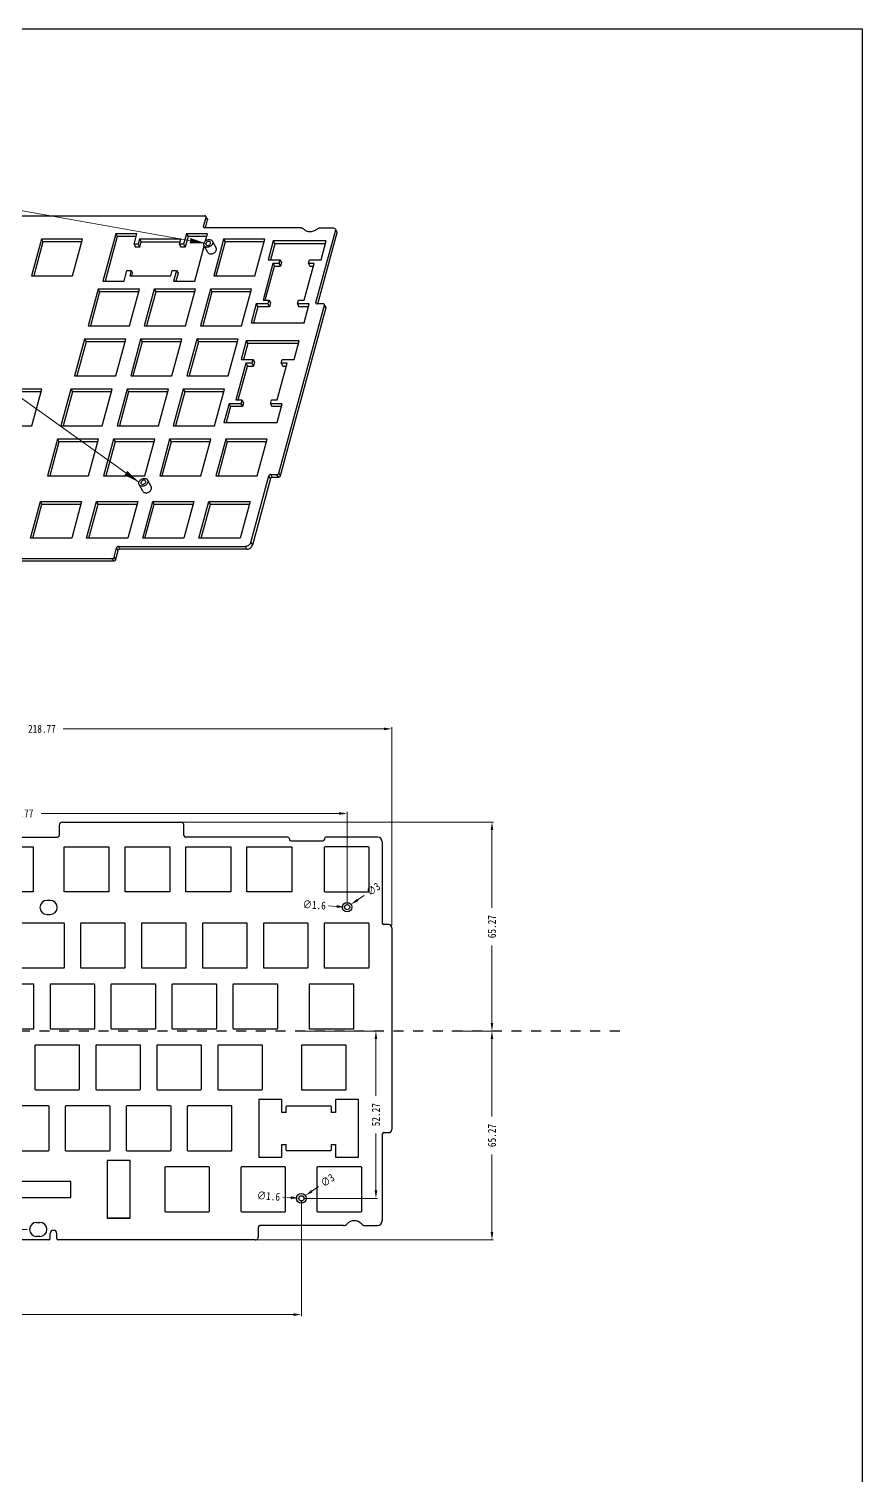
# Model space of a CAD drawing. Header units: millimetres. Extents: x 2158 to 4802, y -120 to 609.
# Drawn here: x 4541.8 to 4802.2, y 157.1 to 609 of the extents above; entities that cross this region are included whole.
import ezdxf

# ---------------------------------------------------------------- set-up
doc = ezdxf.new("R2010")
doc.units = ezdxf.units.MM
doc.header["$LTSCALE"] = 30.734
doc.header["$PDMODE"] = 3
doc.header["$PDSIZE"] = 8
doc.linetypes.add('HIDDEN', pattern=[0.2, 0.1, -0.1])
doc.layers.get('0').update_dxf_attribs({"linetype": 'CONTINUOUS'})
doc.layers.get('Defpoints').update_dxf_attribs({"linetype": 'CONTINUOUS'})
doc.layers.add('dim', color=82, linetype='CONTINUOUS', lineweight=9)
doc.styles.get("Standard").update_dxf_attribs({"font": 'txt', "width": 0.85})
doc.dimstyles.new('YanXiu', dxfattribs={"dimscale": 2.5, "dimtxt": 3, "dimasz": 2, "dimexe": 0.66, "dimexo": 0.66, "dimgap": 0.66, "dimtad": 0, "dimdsep": 46, "dimtxsty": 'STANDARD', "dimcen": 0, "dimclrd": 3, "dimclre": 6, "dimclrt": 3, "dimazin": 2, "dimtm": 1e-09, "dimtfac": 1, "dimtofl": 0, "dimtmove": 0, "dimatfit": 3, "dimfxl": 1, "dimlwd": 5, "dimlwe": 5, "dimarcsym": 0})

# ---------------------------------------------------------------- blocks, each defined once
blk = doc.blocks.new('*D378')
at = {"color": 3, "lineweight": 5}
for p, q in [((4589.24, 361.17), (4687, 361.17)), ((4686.5, 358.67), (4686.5, 334.43)), ((4686.5, 298.39), (4686.5, 322.63)), ((4673.91, 295.89), (4687, 295.89))]:
    blk.add_line(p, q, dxfattribs=at)
at = {"color": 3}
for points in [[(4686.08, 358.67), (4686.91, 358.67), (4686.5, 361.17)], [(4686.08, 298.39), (4686.91, 298.39), (4686.5, 295.89)]]:
    blk.add_solid(points, dxfattribs=at)
at = {"layer": 'Defpoints', "color": 0}
for p in [(4588.49, 361.17), (4673.16, 295.89), (4686.5, 295.89)]:
    blk.add_point(p, dxfattribs=at)
at = {"color": 3, "insert": (4686.5, 328.53), "char_height": 2.5, "attachment_point": 5, "rotation": 90}
blk.add_mtext('65.27', dxfattribs=at)
blk = doc.blocks.new('*D336')
at = {"color": 3, "lineweight": 5}
for p, q in [((4686.24, 295.89), (4686, 295.89)), ((4686.5, 293.39), (4686.5, 269.16)), ((4686.5, 233.12), (4686.5, 257.36)), ((4604.66, 230.62), (4687, 230.62))]:
    blk.add_line(p, q, dxfattribs=at)
at = {"color": 3}
for points in [[(4686.08, 293.39), (4686.91, 293.39), (4686.5, 295.89)], [(4686.08, 233.12), (4686.91, 233.12), (4686.5, 230.62)]]:
    blk.add_solid(points, dxfattribs=at)
at = {"layer": 'Defpoints', "color": 0}
for p in [(4686.5, 295.89), (4686.99, 295.89), (4603.91, 230.62)]:
    blk.add_point(p, dxfattribs=at)
at = {"color": 3, "insert": (4686.5, 263.26), "char_height": 2.5, "attachment_point": 5, "rotation": 90}
blk.add_mtext('65.27', dxfattribs=at)
blk = doc.blocks.new('*D379')
at = {"color": 3, "lineweight": 5}
for p, q in [((4436.46, 390.18), (4436.46, 390.83)), ((4438.96, 390.33), (4539.24, 390.33)), ((4652.73, 390.33), (4552.45, 390.33)), ((4655.23, 328.92), (4655.23, 390.83))]:
    blk.add_line(p, q, dxfattribs=at)
at = {"color": 3}
for points in [[(4438.96, 390.74), (4438.96, 389.91), (4436.46, 390.33)], [(4652.73, 390.74), (4652.73, 389.91), (4655.23, 390.33)]]:
    blk.add_solid(points, dxfattribs=at)
at = {"layer": 'Defpoints', "color": 0}
for p in [(4436.46, 390.33), (4436.46, 389.43), (4655.23, 328.17)]:
    blk.add_point(p, dxfattribs=at)
at = {"color": 3, "insert": (4545.84, 390.33), "char_height": 2.5, "attachment_point": 5}
blk.add_mtext('218.77', dxfattribs=at)
blk = doc.blocks.new('*D383')
at = {"color": 3, "lineweight": 5}
for p, q in [((4436.46, 370.33), (4436.46, 363.39)), ((4438.96, 363.89), (4532.06, 363.89)), ((4638.73, 363.89), (4545.63, 363.89)), ((4641.23, 335.36), (4641.23, 364.39))]:
    blk.add_line(p, q, dxfattribs=at)
at = {"color": 3}
for points in [[(4438.96, 364.31), (4438.96, 363.47), (4436.46, 363.89)], [(4638.73, 364.31), (4638.73, 363.47), (4641.23, 363.89)]]:
    blk.add_solid(points, dxfattribs=at)
at = {"layer": 'Defpoints', "color": 0}
for p in [(4436.46, 371.08), (4436.46, 363.89), (4641.23, 334.61)]:
    blk.add_point(p, dxfattribs=at)
at = {"color": 3, "insert": (4538.84, 363.89), "char_height": 2.5, "attachment_point": 5}
blk.add_mtext('204.77', dxfattribs=at)
blk = doc.blocks.new('*D384')
at = {"color": 3, "lineweight": 5}
for p, q in [((4627.68, 295.89), (4650.74, 295.89)), ((4650.24, 293.39), (4650.24, 275.66)), ((4650.24, 246.12), (4650.24, 263.86)), ((4627.68, 243.62), (4650.74, 243.62))]:
    blk.add_line(p, q, dxfattribs=at)
at = {"color": 3}
for points in [[(4649.82, 293.39), (4650.65, 293.39), (4650.24, 295.89)], [(4649.82, 246.12), (4650.65, 246.12), (4650.24, 243.62)]]:
    blk.add_solid(points, dxfattribs=at)
at = {"layer": 'Defpoints', "color": 0}
for p in [(4626.93, 295.89), (4650.24, 295.89), (4626.93, 243.62)]:
    blk.add_point(p, dxfattribs=at)
at = {"color": 3, "insert": (4650.24, 269.76), "char_height": 2.5, "attachment_point": 5, "rotation": 90}
blk.add_mtext('52.27', dxfattribs=at)
blk = doc.blocks.new('*D385')
at = {"color": 3, "lineweight": 5}
for p, q in [((4626.93, 242.87), (4626.93, 206.79)), ((4436.46, 209.33), (4436.46, 206.79)), ((4438.96, 207.29), (4501.52, 207.29)), ((4624.43, 207.29), (4514.38, 207.29))]:
    blk.add_line(p, q, dxfattribs=at)
at = {"color": 3}
for points in [[(4438.96, 207.7), (4438.96, 206.87), (4436.46, 207.29)], [(4624.43, 207.7), (4624.43, 206.87), (4626.93, 207.29)]]:
    blk.add_solid(points, dxfattribs=at)
at = {"layer": 'Defpoints', "color": 0}
for p in [(4626.93, 243.62), (4436.46, 210.08), (4436.46, 207.29)]:
    blk.add_point(p, dxfattribs=at)
at = {"color": 3, "insert": (4507.95, 207.29), "char_height": 2.5, "attachment_point": 5}
blk.add_mtext('190.47', dxfattribs=at)
blk = doc.blocks.new('*D391')
at = {"color": 3, "lineweight": 5}
for p, q in [((4535.21, 295.89), (4531.22, 295.89)), ((4531.72, 293.39), (4531.72, 270.45)), ((4531.72, 236.42), (4531.72, 259.36)), ((4541.25, 233.92), (4531.22, 233.92))]:
    blk.add_line(p, q, dxfattribs=at)
at = {"color": 3}
for points in [[(4531.3, 293.39), (4532.13, 293.39), (4531.72, 295.89)], [(4531.3, 236.42), (4532.13, 236.42), (4531.72, 233.92)]]:
    blk.add_solid(points, dxfattribs=at)
at = {"layer": 'Defpoints', "color": 0}
for p in [(4531.72, 295.89), (4535.96, 295.89), (4542, 233.92)]:
    blk.add_point(p, dxfattribs=at)
at = {"color": 3, "insert": (4531.72, 264.91), "char_height": 2.5, "attachment_point": 5, "rotation": 90}
blk.add_mtext('61.97', dxfattribs=at)
blk = doc.blocks.new('*D409')
at = {"color": 3, "lineweight": 5}
blk.add_line((4646.58, 338.3), (4644.52, 336.88), dxfattribs=at)
at = {"color": 3}
blk.add_solid([(4644.29, 337.22), (4644.76, 336.54), (4642.46, 335.46)], dxfattribs=at)
at = {"layer": 'Defpoints', "color": 0}
for p in [(4642.46, 335.46), (4639.99, 333.76)]:
    blk.add_point(p, dxfattribs=at)
at = {"color": 3, "insert": (4649.4, 340.24), "char_height": 2.5, "attachment_point": 5, "rotation": 34.5956}
blk.add_mtext('∅3', dxfattribs=at)
blk = doc.blocks.new('*D410')
at = {"color": 3, "lineweight": 5}
blk.add_line((4635.44, 335), (4637.94, 334.83), dxfattribs=at)
at = {"color": 3}
blk.add_solid([(4637.97, 335.25), (4637.91, 334.41), (4640.43, 334.66)], dxfattribs=at)
at = {"layer": 'Defpoints', "color": 0}
for p in [(4640.43, 334.66), (4642.03, 334.55)]:
    blk.add_point(p, dxfattribs=at)
at = {"color": 3, "insert": (4630.97, 335.3), "char_height": 2.5, "attachment_point": 5, "rotation": 356.1306}
blk.add_mtext('∅1.6', dxfattribs=at)
blk = doc.blocks.new('*D352')
at = {"color": 3, "lineweight": 5}
blk.add_line((4632.28, 247.31), (4630.23, 245.89), dxfattribs=at)
at = {"color": 3}
blk.add_solid([(4629.99, 246.24), (4630.46, 245.55), (4628.17, 244.47)], dxfattribs=at)
at = {"layer": 'Defpoints', "color": 0}
for p in [(4628.17, 244.47), (4625.7, 242.77)]:
    blk.add_point(p, dxfattribs=at)
at = {"color": 3, "insert": (4635.1, 249.26), "char_height": 2.5, "attachment_point": 5, "rotation": 34.5956}
blk.add_mtext('∅3', dxfattribs=at)
blk = doc.blocks.new('*D353')
at = {"color": 3, "lineweight": 5}
blk.add_line((4621.15, 244.01), (4623.64, 243.84), dxfattribs=at)
at = {"color": 3}
blk.add_solid([(4623.67, 244.26), (4623.61, 243.43), (4626.14, 243.68)], dxfattribs=at)
at = {"layer": 'Defpoints', "color": 0}
for p in [(4626.14, 243.68), (4627.73, 243.57)]:
    blk.add_point(p, dxfattribs=at)
at = {"color": 3, "insert": (4616.67, 244.32), "char_height": 2.5, "attachment_point": 5, "rotation": 356.1306}
blk.add_mtext('∅1.6', dxfattribs=at)

msp = doc.modelspace()

# ---------------------------------------------------------------- linework, layer by layer
at = {"color": 7, "linetype": 'Continuous'}
for p, q in [((4537.84475, 550.61263), (4596.79266, 550.61263)), ((4596.36222, 547.33158), (4597.14182, 550.2025)), ((4596.5713, 546.95719), (4596.36222, 547.33158)), ((4626.7819, 546.92145), (4596.71138, 546.92145)), ((4596.96567, 546.93138), (4597.62095, 549.34452)), ((4597.62095, 549.34452), (4597.14182, 550.2025)), ((4597.59697, 549.5883), (4597.22731, 550.25024)), ((4632.95586, 546.92145), (4636.63248, 546.92145)), ((4545.67149, 543.38747), (4542.5531, 531.90379)), ((4546.15063, 542.52949), (4543.26522, 531.90379)), ((4558.56634, 543.38747), (4545.67149, 543.38747)), ((4545.67149, 543.38747), (4546.15063, 542.52949)), ((4558.33336, 542.52949), (4546.15063, 542.52949)), ((4555.44795, 531.90379), (4558.56634, 543.38747)), ((4568.89534, 545.01569), (4564.88598, 530.25096)), ((4569.37447, 544.15771), (4565.5981, 530.25096)), ((4575.52697, 545.01569), (4568.89534, 545.01569)), ((4568.89534, 545.01569), (4569.37447, 544.15771)), ((4575.29399, 544.15771), (4569.37447, 544.15771)), ((4574.63601, 541.73464), (4575.52697, 545.01569)), ((4576.38813, 543.38747), (4575.93931, 541.73464)), ((4589.25536, 543.38747), (4576.38813, 543.38747)), ((4576.38813, 543.38747), (4576.86727, 542.52949)), ((4576.41845, 540.87666), (4576.86727, 542.52949)), ((4576.86727, 542.52949), (4589.02237, 542.52949)), ((4588.80653, 541.73464), (4589.25536, 543.38747)), ((4591.02692, 545.01569), (4590.13595, 541.73464)), ((4591.50606, 544.15771), (4590.61509, 540.87666)), ((4597.60632, 545.01569), (4591.02692, 545.01569)), ((4591.02692, 545.01569), (4591.50606, 544.15771)), ((4597.37333, 544.15771), (4591.50606, 544.15771)), ((4597.00665, 542.80738), (4597.60632, 545.01569)), ((4600.27962, 540.68069), (4599.12969, 542.73985)), ((4602.64307, 543.38747), (4599.52468, 531.90379)), ((4603.12221, 542.52949), (4600.23681, 531.90379)), ((4615.53793, 543.38747), (4602.64307, 543.38747)), ((4602.64307, 543.38747), (4603.12221, 542.52949)), ((4615.30494, 542.52949), (4603.12221, 542.52949)), ((4612.41954, 531.90379), (4615.53793, 543.38747)), ((4618.15391, 542.79452), (4616.55017, 536.88863)), ((4634.73301, 542.79452), (4618.15391, 542.79452)), ((4618.15391, 542.79452), (4618.63305, 541.93654)), ((4631.49447, 523.526), (4637.67243, 546.27674)), ((4632.09791, 523.1258), (4638.15157, 545.41876)), ((4633.12927, 536.88863), (4634.73301, 542.79452)), ((4637.60596, 546.42481), (4637.67243, 546.27674)), ((4637.60799, 546.42241), (4638.15157, 545.41876)), ((4638.15157, 545.41876), (4638.0851, 545.56683)), ((4575.93931, 541.73464), (4574.63601, 541.73464)), ((4574.63601, 541.73464), (4575.11514, 540.87666)), ((4576.41845, 540.87666), (4575.11514, 540.87666)), ((4575.93931, 541.73464), (4576.41845, 540.87666)), ((4590.13595, 541.73464), (4588.80653, 541.73464)), ((4588.80653, 541.73464), (4589.28567, 540.87666)), ((4590.61509, 540.87666), (4589.28567, 540.87666)), ((4590.13595, 541.73464), (4590.61509, 540.87666)), ((4593.59696, 530.25096), (4596.56472, 541.17994)), ((4597.66038, 539.21798), (4596.51044, 541.27713)), ((4618.63305, 541.93654), (4617.26229, 536.88863)), ((4634.50003, 541.93654), (4618.63305, 541.93654)), ((4571.51761, 530.25096), (4572.40858, 533.53201)), ((4572.40858, 533.53201), (4573.71188, 533.53201)), ((4573.71188, 533.53201), (4573.26974, 531.90379)), ((4573.71188, 533.53201), (4574.19102, 532.67403)), ((4586.13696, 531.90379), (4586.57911, 533.53201)), ((4586.57911, 533.53201), (4587.90853, 533.53201)), ((4587.90853, 533.53201), (4587.01756, 530.25096)), ((4587.90853, 533.53201), (4588.38767, 532.67403)), ((4618.06329, 535.72796), (4614.95158, 524.26889)), ((4615.66371, 524.26889), (4618.54243, 534.86998)), ((4616.55017, 536.88863), (4620.23441, 536.88863)), ((4619.91923, 535.72796), (4618.06329, 535.72796)), ((4618.06329, 535.72796), (4618.54243, 534.86998)), ((4618.54243, 534.86998), (4620.39837, 534.86998)), ((4620.23441, 536.88863), (4619.91923, 535.72796)), ((4619.91923, 535.72796), (4620.39837, 534.86998)), ((4620.23441, 536.88863), (4620.71355, 536.03065)), ((4620.71355, 536.03065), (4620.39837, 534.86998)), ((4627.84644, 524.26889), (4630.95815, 535.72796)), ((4629.12984, 535.72796), (4629.44502, 536.88863)), ((4630.95815, 535.72796), (4629.12984, 535.72796)), ((4629.12984, 535.72796), (4629.60898, 534.86998)), ((4629.44502, 536.88863), (4633.12927, 536.88863)), ((4629.60898, 534.86998), (4630.72516, 534.86998)), ((4542.5531, 531.90379), (4555.44795, 531.90379)), ((4564.88598, 530.25096), (4571.51761, 530.25096)), ((4573.26974, 531.90379), (4586.13696, 531.90379)), ((4573.98186, 531.90379), (4574.19102, 532.67403)), ((4587.01756, 530.25096), (4593.59696, 530.25096)), ((4588.38767, 532.67403), (4587.72968, 530.25096)), ((4599.52468, 531.90379), (4612.41954, 531.90379)), ((4563.39952, 527.76147), (4560.28113, 516.27779)), ((4563.87866, 526.90349), (4560.99325, 516.27779)), ((4576.29437, 527.76147), (4563.39952, 527.76147)), ((4563.39952, 527.76147), (4563.87866, 526.90349)), ((4576.06139, 526.90349), (4563.87866, 526.90349)), ((4573.17598, 516.27779), (4576.29437, 527.76147)), ((4580.94573, 527.76147), (4577.82734, 516.27779)), ((4581.42487, 526.90349), (4578.53946, 516.27779)), ((4593.84058, 527.76147), (4580.94573, 527.76147)), ((4580.94573, 527.76147), (4581.42487, 526.90349)), ((4593.6076, 526.90349), (4581.42487, 526.90349)), ((4590.72219, 516.27779), (4593.84058, 527.76147)), ((4598.49194, 527.76147), (4595.37355, 516.27779)), ((4598.97108, 526.90349), (4596.08567, 516.27779)), ((4611.3868, 527.76147), (4598.49194, 527.76147)), ((4598.49194, 527.76147), (4598.97108, 526.90349)), ((4611.15381, 526.90349), (4598.97108, 526.90349)), ((4608.2684, 516.27779), (4611.3868, 527.76147)), ((4614.95158, 524.26889), (4616.80752, 524.26889)), ((4616.80752, 524.26889), (4616.48603, 523.08495)), ((4616.80752, 524.26889), (4617.28666, 523.41091)), ((4625.69664, 523.08495), (4626.01813, 524.26889)), ((4626.01813, 524.26889), (4627.84644, 524.26889)), ((4612.80178, 523.08495), (4611.21067, 517.22559)), ((4613.28092, 522.22697), (4611.92279, 517.22559)), ((4616.48603, 523.08495), (4612.80178, 523.08495)), ((4612.80178, 523.08495), (4613.28092, 522.22697)), ((4616.96516, 522.22697), (4613.28092, 522.22697)), ((4616.48603, 523.08495), (4616.96516, 522.22697)), ((4617.28666, 523.41091), (4616.96516, 522.22697)), ((4619.87689, 470.20893), (4634.1324, 522.70574)), ((4634.61153, 521.84776), (4620.35603, 469.35095)), ((4629.38088, 523.08495), (4625.69664, 523.08495)), ((4625.69664, 523.08495), (4626.17577, 522.22697)), ((4629.14789, 522.22697), (4626.17577, 522.22697)), ((4627.78977, 517.22559), (4629.38088, 523.08495)), ((4631.70354, 523.15161), (4631.49447, 523.526)), ((4633.78324, 523.11587), (4631.84362, 523.11587)), ((4634.61153, 521.84776), (4634.1324, 522.70574)), ((4634.21789, 522.75348), (4634.58754, 522.09154)), ((4560.28113, 516.27779), (4573.17598, 516.27779)), ((4577.82734, 516.27779), (4590.72219, 516.27779)), ((4595.37355, 516.27779), (4608.2684, 516.27779)), ((4611.21067, 517.22559), (4627.78977, 517.22559)), ((4559.15628, 512.13546), (4556.03789, 500.65179)), ((4559.63542, 511.27748), (4556.75001, 500.65179)), ((4572.05113, 512.13546), (4559.15628, 512.13546)), ((4559.15628, 512.13546), (4559.63542, 511.27748)), ((4571.81815, 511.27748), (4559.63542, 511.27748)), ((4568.93274, 500.65179), (4572.05113, 512.13546)), ((4576.70249, 512.13546), (4573.5841, 500.65179)), ((4577.18163, 511.27748), (4574.29622, 500.65179)), ((4589.59734, 512.13546), (4576.70249, 512.13546)), ((4576.70249, 512.13546), (4577.18163, 511.27748)), ((4589.36436, 511.27748), (4577.18163, 511.27748)), ((4586.47895, 500.65179), (4589.59734, 512.13546)), ((4594.2487, 512.13546), (4591.13031, 500.65179)), ((4594.72784, 511.27748), (4591.84243, 500.65179)), ((4607.14356, 512.13546), (4594.2487, 512.13546)), ((4594.2487, 512.13546), (4594.72784, 511.27748)), ((4606.91057, 511.27748), (4594.72784, 511.27748)), ((4604.02516, 500.65179), (4607.14356, 512.13546)), ((4609.68971, 511.62454), (4608.08596, 505.71865)), ((4610.16884, 510.76656), (4608.79809, 505.71865)), ((4626.2688, 511.62454), (4609.68971, 511.62454)), ((4609.68971, 511.62454), (4610.16884, 510.76656)), ((4626.03582, 510.76656), (4610.16884, 510.76656)), ((4624.66506, 505.71865), (4626.2688, 511.62454)), ((4609.59909, 504.55797), (4606.48738, 493.09891)), ((4607.1995, 493.09891), (4610.07823, 503.69999)), ((4608.08596, 505.71865), (4611.77021, 505.71865)), ((4611.45503, 504.55797), (4609.59909, 504.55797)), ((4609.59909, 504.55797), (4610.07823, 503.69999)), ((4610.07823, 503.69999), (4611.93416, 503.69999)), ((4611.77021, 505.71865), (4611.45503, 504.55797)), ((4611.45503, 504.55797), (4611.93416, 503.69999)), ((4611.77021, 505.71865), (4612.24934, 504.86067)), ((4612.24934, 504.86067), (4611.93416, 503.69999)), ((4619.38223, 493.09891), (4622.49394, 504.55797)), ((4620.66564, 504.55797), (4620.98082, 505.71865)), ((4622.49394, 504.55797), (4620.66564, 504.55797)), ((4620.66564, 504.55797), (4621.14477, 503.69999)), ((4620.98082, 505.71865), (4624.66506, 505.71865)), ((4621.14477, 503.69999), (4622.26096, 503.69999)), ((4556.03789, 500.65179), (4568.93274, 500.65179)), ((4573.5841, 500.65179), (4586.47895, 500.65179)), ((4591.13031, 500.65179), (4604.02516, 500.65179)), ((4545.79978, 496.50946), (4532.90493, 496.50946)), ((4545.5668, 495.65148), (4533.38407, 495.65148)), ((4542.68139, 485.02578), (4545.79978, 496.50946)), ((4554.91304, 496.50946), (4551.79465, 485.02578)), ((4555.39218, 495.65148), (4552.50677, 485.02578)), ((4567.80789, 496.50946), (4554.91304, 496.50946)), ((4554.91304, 496.50946), (4555.39218, 495.65148)), ((4567.57491, 495.65148), (4555.39218, 495.65148)), ((4564.6895, 485.02578), (4567.80789, 496.50946)), ((4572.45925, 496.50946), (4569.34086, 485.02578)), ((4572.93839, 495.65148), (4570.05298, 485.02578)), ((4585.3541, 496.50946), (4572.45925, 496.50946)), ((4572.45925, 496.50946), (4572.93839, 495.65148)), ((4585.12112, 495.65148), (4572.93839, 495.65148)), ((4582.23571, 485.02578), (4585.3541, 496.50946)), ((4590.00546, 496.50946), (4586.88707, 485.02578)), ((4590.4846, 495.65148), (4587.59919, 485.02578)), ((4602.90032, 496.50946), (4590.00546, 496.50946)), ((4590.00546, 496.50946), (4590.4846, 495.65148)), ((4602.66733, 495.65148), (4590.4846, 495.65148)), ((4599.78192, 485.02578), (4602.90032, 496.50946)), ((4606.48738, 493.09891), (4608.34332, 493.09891)), ((4608.34332, 493.09891), (4608.02182, 491.91497)), ((4608.34332, 493.09891), (4608.82246, 492.24093)), ((4617.23243, 491.91497), (4617.55393, 493.09891)), ((4617.55393, 493.09891), (4619.38223, 493.09891)), ((4604.33758, 491.91497), (4602.74647, 486.05561)), ((4604.81671, 491.05699), (4603.45859, 486.05561)), ((4608.02182, 491.91497), (4604.33758, 491.91497)), ((4604.33758, 491.91497), (4604.81671, 491.05699)), ((4608.50096, 491.05699), (4604.81671, 491.05699)), ((4608.02182, 491.91497), (4608.50096, 491.05699)), ((4608.82246, 492.24093), (4608.50096, 491.05699)), ((4620.91667, 491.91497), (4617.23243, 491.91497)), ((4617.23243, 491.91497), (4617.71157, 491.05699)), ((4620.68369, 491.05699), (4617.71157, 491.05699)), ((4619.32556, 486.05561), (4620.91667, 491.91497)), ((4529.78654, 485.02578), (4542.68139, 485.02578)), ((4551.79465, 485.02578), (4564.6895, 485.02578)), ((4569.34086, 485.02578), (4582.23571, 485.02578)), ((4586.88707, 485.02578), (4599.78192, 485.02578)), ((4602.74647, 486.05561), (4619.32556, 486.05561)), ((4550.6698, 480.88346), (4547.55141, 469.39978)), ((4551.14894, 480.02547), (4548.26353, 469.39978)), ((4563.56465, 480.88346), (4550.6698, 480.88346)), ((4550.6698, 480.88346), (4551.14894, 480.02547)), ((4563.33167, 480.02547), (4551.14894, 480.02547)), ((4560.44626, 469.39978), (4563.56465, 480.88346)), ((4568.21601, 480.88346), (4565.09762, 469.39978)), ((4568.69515, 480.02547), (4565.80974, 469.39978)), ((4581.11086, 480.88346), (4568.21601, 480.88346)), ((4568.21601, 480.88346), (4568.69515, 480.02547)), ((4580.87788, 480.02547), (4568.69515, 480.02547)), ((4577.99247, 469.39978), (4581.11086, 480.88346)), ((4585.76222, 480.88346), (4582.64383, 469.39978)), ((4586.24136, 480.02547), (4583.35595, 469.39978)), ((4598.65708, 480.88346), (4585.76222, 480.88346)), ((4585.76222, 480.88346), (4586.24136, 480.02547)), ((4598.42409, 480.02547), (4586.24136, 480.02547)), ((4595.53868, 469.39978), (4598.65708, 480.88346)), ((4603.30843, 480.88346), (4600.19004, 469.39978)), ((4603.78757, 480.02547), (4600.90217, 469.39978)), ((4616.20329, 480.88346), (4603.30843, 480.88346)), ((4603.30843, 480.88346), (4603.78757, 480.02547)), ((4615.9703, 480.02547), (4603.78757, 480.02547)), ((4613.0849, 469.39978), (4616.20329, 480.88346)), ((4619.87689, 470.20893), (4620.35603, 469.35095)), ((4547.55141, 469.39978), (4560.44626, 469.39978)), ((4565.09762, 469.39978), (4577.99247, 469.39978)), ((4577.39414, 464.58626), (4576.24421, 466.64541)), ((4580.01339, 466.04898), (4578.86346, 468.10813)), ((4582.64383, 469.39978), (4595.53868, 469.39978)), ((4600.19004, 469.39978), (4613.0849, 469.39978)), ((4611.14358, 448.58256), (4616.79348, 469.38866)), ((4617.27261, 468.53068), (4611.62272, 447.72458)), ((4617.27261, 468.53068), (4616.79348, 469.38866)), ((4617.36538, 469.7988), (4619.30499, 469.7988)), ((4617.84452, 468.94082), (4617.36538, 469.7988)), ((4617.84452, 468.94082), (4619.78413, 468.94082)), ((4619.78413, 468.94082), (4619.30499, 469.7988)), ((4542.25051, 449.87888), (4545.3689, 461.36256)), ((4545.3689, 461.36256), (4558.26375, 461.36256)), ((4545.84804, 460.50458), (4545.3689, 461.36256)), ((4558.26375, 461.36256), (4555.14536, 449.87888)), ((4559.79672, 449.87888), (4562.91511, 461.36256)), ((4562.91511, 461.36256), (4575.80997, 461.36256)), ((4563.39425, 460.50458), (4562.91511, 461.36256)), ((4575.80997, 461.36256), (4572.69157, 449.87888)), ((4577.34293, 449.87888), (4580.46132, 461.36256)), ((4580.46132, 461.36256), (4593.35618, 461.36256)), ((4580.94046, 460.50458), (4580.46132, 461.36256)), ((4593.35618, 461.36256), (4590.23779, 449.87888)), ((4594.88914, 449.87888), (4598.00754, 461.36256)), ((4598.00754, 461.36256), (4610.90239, 461.36256)), ((4598.48667, 460.50458), (4598.00754, 461.36256)), ((4610.90239, 461.36256), (4607.784, 449.87888)), ((4542.96263, 449.87888), (4545.84804, 460.50458)), ((4545.84804, 460.50458), (4558.03077, 460.50458)), ((4560.50884, 449.87888), (4563.39425, 460.50458)), ((4563.39425, 460.50458), (4575.57698, 460.50458)), ((4578.05506, 449.87888), (4580.94046, 460.50458)), ((4580.94046, 460.50458), (4593.12319, 460.50458)), ((4595.60127, 449.87888), (4598.48667, 460.50458)), ((4598.48667, 460.50458), (4610.66941, 460.50458)), ((4555.14536, 449.87888), (4542.25051, 449.87888)), ((4572.69157, 449.87888), (4559.79672, 449.87888)), ((4590.23779, 449.87888), (4577.34293, 449.87888)), ((4607.784, 449.87888), (4594.88914, 449.87888)), ((4611.14358, 448.58256), (4611.62272, 447.72458)), ((4508.76713, 443.53243), (4567.80714, 443.53243)), ((4568.28628, 442.67445), (4567.80714, 443.53243)), ((4568.37905, 443.94256), (4569.19355, 446.94203)), ((4568.37905, 443.94256), (4568.85818, 443.08458)), ((4568.85818, 443.08458), (4569.67269, 446.08405)), ((4569.67269, 446.08405), (4569.19355, 446.94203)), ((4569.76545, 447.35216), (4609.42788, 447.35216)), ((4570.24459, 446.49418), (4569.76545, 447.35216)), ((4609.90701, 446.49418), (4570.24459, 446.49418)), ((4609.90701, 446.49418), (4609.42788, 447.35216)), ((4568.28628, 442.67445), (4509.24627, 442.67445)), ((4551.22382, 360.16619), (4551.22382, 357.00946)), ((4552.22382, 361.16619), (4589.22382, 361.16619)), ((4590.22382, 357.00946), (4590.22382, 360.16619)), ((4469.46099, 356.50946), (4550.72382, 356.50946)), ((4529.10182, 353.42909), (4543.10182, 353.42909)), ((4543.10182, 353.42909), (4543.10182, 339.42909)), ((4552.76182, 353.42909), (4566.76182, 353.42909)), ((4552.76182, 339.42909), (4552.76182, 353.42909)), ((4566.76182, 353.42909), (4566.76182, 339.42909)), ((4571.81182, 353.42909), (4585.81182, 353.42909)), ((4571.81182, 339.42909), (4571.81182, 353.42909)), ((4585.81182, 353.42909), (4585.81182, 339.42909)), ((4622.68851, 356.50946), (4590.72382, 356.50946)), ((4590.86182, 353.42909), (4604.86182, 353.42909)), ((4590.86182, 339.42909), (4590.86182, 353.42909)), ((4604.86182, 353.42909), (4604.86182, 339.42909)), ((4609.91182, 353.42909), (4623.91182, 353.42909)), ((4609.91182, 339.42909), (4609.91182, 353.42909)), ((4623.18851, 356.00946), (4623.18851, 355.79224)), ((4623.68851, 355.29224), (4633.62851, 355.29224)), ((4623.91182, 353.42909), (4623.91182, 339.42909)), ((4634.09882, 353.22909), (4634.09882, 339.62909)), ((4634.12851, 356.00946), (4634.12851, 355.79224)), ((4647.89882, 353.42909), (4634.29882, 353.42909)), ((4650.72967, 356.50946), (4634.62851, 356.50946)), ((4648.09882, 339.62909), (4648.09882, 353.22909)), ((4652.22967, 355.00946), (4652.22967, 329.64429)), ((4543.10182, 339.42909), (4529.10182, 339.42909)), ((4566.76182, 339.42909), (4552.76182, 339.42909)), ((4585.81182, 339.42909), (4571.81182, 339.42909)), ((4604.86182, 339.42909), (4590.86182, 339.42909)), ((4623.91182, 339.42909), (4609.91182, 339.42909)), ((4634.29882, 339.42909), (4647.89882, 339.42909)), ((4548.43182, 336.72909), (4547.43182, 336.72909)), ((4547.43182, 332.32909), (4548.43182, 332.32909)), ((4552.65382, 329.63074), (4539.05382, 329.63074)), ((4552.85382, 315.83074), (4552.85382, 329.43074)), ((4557.90382, 329.43074), (4557.90382, 315.83074)), ((4571.70382, 329.63074), (4558.10382, 329.63074)), ((4571.90382, 315.83074), (4571.90382, 329.43074)), ((4576.95382, 329.43074), (4576.95382, 315.83074)), ((4590.75382, 329.63074), (4577.15382, 329.63074)), ((4590.95382, 315.83074), (4590.95382, 329.43074)), ((4596.00382, 329.43074), (4596.00382, 315.83074)), ((4609.80382, 329.63074), (4596.20382, 329.63074)), ((4610.00382, 315.83074), (4610.00382, 329.43074)), ((4615.05382, 329.43074), (4615.05382, 315.83074)), ((4628.85382, 329.63074), (4615.25382, 329.63074)), ((4629.05382, 315.83074), (4629.05382, 329.43074)), ((4634.10382, 329.43074), (4634.10382, 315.83074)), ((4647.90382, 329.63074), (4634.30382, 329.63074)), ((4648.10382, 315.83074), (4648.10382, 329.43074)), ((4654.22967, 329.14429), (4652.72967, 329.14429)), ((4655.22967, 328.14429), (4655.22967, 265.14429)), ((4539.05382, 315.63074), (4552.65382, 315.63074)), ((4558.10382, 315.63074), (4571.70382, 315.63074)), ((4577.15382, 315.63074), (4590.75382, 315.63074)), ((4596.20382, 315.63074), (4609.80382, 315.63074)), ((4615.25382, 315.63074), (4628.85382, 315.63074)), ((4634.30382, 315.63074), (4647.90382, 315.63074)), ((4543.12382, 310.58074), (4529.52382, 310.58074)), ((4543.32382, 296.78074), (4543.32382, 310.38074)), ((4548.37382, 310.38074), (4548.37382, 296.78074)), ((4562.17382, 310.58074), (4548.57382, 310.58074)), ((4562.37382, 296.78074), (4562.37382, 310.38074)), ((4567.42382, 310.38074), (4567.42382, 296.78074)), ((4581.22382, 310.58074), (4567.62382, 310.58074)), ((4581.42382, 296.78074), (4581.42382, 310.38074)), ((4586.47382, 310.38074), (4586.47382, 296.78074)), ((4600.27382, 310.58074), (4586.67382, 310.58074)), ((4600.47382, 296.78074), (4600.47382, 310.38074)), ((4605.52382, 310.38074), (4605.52382, 296.78074)), ((4619.32382, 310.58074), (4605.72382, 310.58074)), ((4619.52382, 296.78074), (4619.52382, 310.38074)), ((4629.35382, 310.38074), (4629.35382, 296.78074)), ((4643.15382, 310.58074), (4629.55382, 310.58074)), ((4643.35382, 296.78074), (4643.35382, 310.38074)), ((4529.52382, 296.58074), (4543.12382, 296.58074)), ((4548.57382, 296.58074), (4562.17382, 296.58074)), ((4567.62382, 296.58074), (4581.22382, 296.58074)), ((4586.67382, 296.58074), (4600.27382, 296.58074)), ((4605.72382, 296.58074), (4619.32382, 296.58074)), ((4629.55382, 296.58074), (4643.15382, 296.58074)), ((4543.62382, 291.33074), (4543.62382, 277.73074)), ((4557.42382, 291.53074), (4543.82382, 291.53074)), ((4557.62382, 277.73074), (4557.62382, 291.33074)), ((4562.67382, 291.33074), (4562.67382, 277.73074)), ((4576.47382, 291.53074), (4562.87382, 291.53074)), ((4576.67382, 277.73074), (4576.67382, 291.33074)), ((4581.72382, 291.33074), (4581.72382, 277.73074)), ((4595.52382, 291.53074), (4581.92382, 291.53074)), ((4595.72382, 277.73074), (4595.72382, 291.33074)), ((4600.77382, 291.33074), (4600.77382, 277.73074)), ((4614.57382, 291.53074), (4600.97382, 291.53074)), ((4614.77382, 277.73074), (4614.77382, 291.33074)), ((4626.96382, 291.53074), (4626.96382, 277.53074)), ((4640.96382, 291.53074), (4626.96382, 291.53074)), ((4640.96382, 277.53074), (4640.96382, 291.53074)), ((4543.82382, 277.53074), (4557.42382, 277.53074)), ((4562.87382, 277.53074), (4576.47382, 277.53074)), ((4581.92382, 277.53074), (4595.52382, 277.53074)), ((4600.97382, 277.53074), (4614.57382, 277.53074)), ((4626.96382, 277.53074), (4640.96382, 277.53074)), ((4547.89382, 272.48074), (4534.29382, 272.48074)), ((4548.09382, 258.68074), (4548.09382, 272.28074)), ((4553.14382, 272.28074), (4553.14382, 258.68074)), ((4566.94382, 272.48074), (4553.34382, 272.48074)), ((4567.14382, 258.68074), (4567.14382, 272.28074)), ((4572.19382, 272.28074), (4572.19382, 258.68074)), ((4585.99382, 272.48074), (4572.39382, 272.48074)), ((4586.19382, 258.68074), (4586.19382, 272.28074)), ((4591.24382, 272.28074), (4591.24382, 258.68074)), ((4605.04382, 272.48074), (4591.44382, 272.48074)), ((4605.24382, 258.68074), (4605.24382, 272.28074)), ((4613.59382, 274.48074), (4613.59382, 256.48074)), ((4620.79382, 274.48074), (4613.59382, 274.48074)), ((4620.79382, 270.48074), (4620.79382, 274.48074)), ((4622.19382, 270.48074), (4622.19382, 272.28074)), ((4622.39382, 272.48074), (4635.99382, 272.48074)), ((4636.19382, 272.28074), (4636.19382, 270.48074)), ((4637.59382, 274.48074), (4637.59382, 270.48074)), ((4644.79382, 274.48074), (4637.59382, 274.48074)), ((4644.79382, 256.48074), (4644.79382, 274.48074)), ((4622.19382, 270.48074), (4620.79382, 270.48074)), ((4637.59382, 270.48074), (4636.19382, 270.48074)), ((4652.22967, 263.64429), (4652.22967, 236.62239)), ((4652.72967, 264.14429), (4654.22967, 264.14429)), ((4534.29382, 258.48074), (4547.89382, 258.48074)), ((4553.34382, 258.48074), (4566.94382, 258.48074)), ((4572.39382, 258.48074), (4585.99382, 258.48074)), ((4591.44382, 258.48074), (4605.04382, 258.48074)), ((4620.79382, 256.48074), (4620.79382, 260.48074)), ((4620.79382, 260.48074), (4622.19382, 260.48074)), ((4622.19382, 258.68074), (4622.19382, 260.48074)), ((4635.99382, 258.48074), (4622.39382, 258.48074)), ((4636.19382, 260.48074), (4636.19382, 258.68074)), ((4636.19382, 260.48074), (4637.59382, 260.48074)), ((4637.59382, 260.48074), (4637.59382, 256.48074)), ((4566.24632, 255.43074), (4566.24632, 237.43074)), ((4573.44632, 255.43074), (4566.24632, 255.43074)), ((4573.44632, 237.43074), (4573.44632, 255.43074)), ((4584.21382, 253.23074), (4584.21382, 239.63074)), ((4598.01382, 253.43074), (4584.41382, 253.43074)), ((4598.21382, 239.63074), (4598.21382, 253.23074)), ((4608.01382, 253.23074), (4608.01382, 239.63074)), ((4621.81382, 253.43074), (4608.21382, 253.43074)), ((4613.59382, 256.48074), (4620.79382, 256.48074)), ((4622.01382, 239.63074), (4622.01382, 253.23074)), ((4631.81382, 253.23074), (4631.81382, 239.63074)), ((4645.61382, 253.43074), (4632.01382, 253.43074)), ((4637.59382, 256.48074), (4644.79382, 256.48074)), ((4645.81382, 239.63074), (4645.81382, 253.23074)), ((4554.84632, 248.93074), (4536.84632, 248.93074)), ((4554.84632, 243.93074), (4554.84632, 248.93074)), ((4536.84632, 243.93074), (4554.84632, 243.93074)), ((4544.19882, 236.12239), (4545.19882, 236.12239)), ((4573.43882, 237.43074), (4566.23882, 237.43074)), ((4566.24632, 237.43074), (4573.44632, 237.43074)), ((4584.41382, 239.43074), (4598.01382, 239.43074)), ((4608.21382, 239.43074), (4621.81382, 239.43074)), ((4640.10985, 235.12239), (4613.96379, 235.12239)), ((4632.01382, 239.43074), (4645.61382, 239.43074)), ((4646.81779, 235.12239), (4650.72967, 235.12239)), ((4547.96385, 230.62239), (4539.69882, 230.62239)), ((4545.19882, 231.72239), (4544.19882, 231.72239)), ((4548.46382, 231.12239), (4548.46382, 232.62239)), ((4549.46382, 233.62239), (4549.46382, 233.62239)), ((4550.46382, 231.12239), (4550.46382, 232.62239)), ((4612.46382, 230.62239), (4550.96379, 230.62239)), ((4613.46382, 234.62239), (4613.46382, 231.62239))]:
    msp.add_line(p, q, dxfattribs=at)
at = {"color": 6, "linetype": 'HIDDEN'}
msp.add_line((4726.44068, 295.89429), (4208.18146, 295.89429), dxfattribs=at)
msp.add_lwpolyline([(3480.31401, 609.0399), (4802.17855, 609.0399), (4802.17855, -120.35237), (3480.31401, -120.35237)], close=True)
at = {"color": 7, "linetype": 'Continuous'}
for centre, radius in [((4641.22967, 334.60739), 1.5), ((4641.22967, 334.60739), 0.8), ((4626.93382, 243.62224), 1.5), ((4626.93382, 243.62224), 0.8)]:
    msp.add_circle(centre, radius, dxfattribs=at)
for centre, radius, start, end in [((4550.72382, 357.00946), 0.5, 270, 0), ((4552.22382, 360.16619), 1, 90, 180), ((4589.22382, 360.16619), 1, 0, 90), ((4590.72382, 357.00946), 0.5, 180, 270), ((4622.68851, 356.00946), 0.5, 0, 90), ((4623.68851, 355.79224), 0.5, 180, 270), ((4633.62851, 355.79224), 0.5, 270, 0), ((4634.29882, 353.22909), 0.2, 90, 180), ((4634.62851, 356.00946), 0.5, 90, 180), ((4647.89882, 353.22909), 0.2, 0, 90), ((4650.72967, 355.00946), 1.5, 0, 90), ((4634.29882, 339.62909), 0.2, 180, 270), ((4647.89882, 339.62909), 0.2, 270, 0), ((4547.43182, 334.52909), 2.2, 90, 270), ((4548.43182, 334.52909), 2.2, 270, 90), ((4552.65382, 329.43074), 0.2, 0, 90), ((4558.10382, 329.43074), 0.2, 90, 180), ((4571.70382, 329.43074), 0.2, 0, 90), ((4577.15382, 329.43074), 0.2, 90, 180), ((4590.75382, 329.43074), 0.2, 0, 90), ((4596.20382, 329.43074), 0.2, 90, 180), ((4609.80382, 329.43074), 0.2, 0, 90), ((4615.25382, 329.43074), 0.2, 90, 180), ((4628.85382, 329.43074), 0.2, 0, 90), ((4634.30382, 329.43074), 0.2, 90, 180), ((4647.90382, 329.43074), 0.2, 0, 90), ((4652.72967, 329.64429), 0.5, 180, 270), ((4654.22967, 328.14429), 1, 0, 90), ((4552.65382, 315.83074), 0.2, 270, 0), ((4558.10382, 315.83074), 0.2, 180, 270), ((4571.70382, 315.83074), 0.2, 270, 0), ((4577.15382, 315.83074), 0.2, 180, 270), ((4590.75382, 315.83074), 0.2, 270, 0), ((4596.20382, 315.83074), 0.2, 180, 270), ((4609.80382, 315.83074), 0.2, 270, 0), ((4615.25382, 315.83074), 0.2, 180, 270), ((4628.85382, 315.83074), 0.2, 270, 0), ((4634.30382, 315.83074), 0.2, 180, 270), ((4647.90382, 315.83074), 0.2, 270, 0), ((4543.12382, 310.38074), 0.2, 0, 90), ((4548.57382, 310.38074), 0.2, 90, 180), ((4562.17382, 310.38074), 0.2, 0, 90), ((4567.62382, 310.38074), 0.2, 90, 180), ((4581.22382, 310.38074), 0.2, 0, 90), ((4586.67382, 310.38074), 0.2, 90, 180), ((4600.27382, 310.38074), 0.2, 0, 90), ((4605.72382, 310.38074), 0.2, 90, 180), ((4619.32382, 310.38074), 0.2, 0, 90), ((4629.55382, 310.38074), 0.2, 90, 180), ((4643.15382, 310.38074), 0.2, 0, 90), ((4543.12382, 296.78074), 0.2, 270, 0), ((4548.57382, 296.78074), 0.2, 180, 270), ((4562.17382, 296.78074), 0.2, 270, 0), ((4567.62382, 296.78074), 0.2, 180, 270), ((4581.22382, 296.78074), 0.2, 270, 0), ((4586.67382, 296.78074), 0.2, 180, 270), ((4600.27382, 296.78074), 0.2, 270, 0), ((4605.72382, 296.78074), 0.2, 180, 270), ((4619.32382, 296.78074), 0.2, 270, 0), ((4629.55382, 296.78074), 0.2, 180, 270), ((4643.15382, 296.78074), 0.2, 270, 0), ((4543.82382, 291.33074), 0.2, 90, 180), ((4557.42382, 291.33074), 0.2, 0, 90), ((4562.87382, 291.33074), 0.2, 90, 180), ((4576.47382, 291.33074), 0.2, 0, 90), ((4581.92382, 291.33074), 0.2, 90, 180), ((4595.52382, 291.33074), 0.2, 0, 90), ((4600.97382, 291.33074), 0.2, 90, 180), ((4614.57382, 291.33074), 0.2, 0, 90), ((4543.82382, 277.73074), 0.2, 180, 270), ((4557.42382, 277.73074), 0.2, 270, 0), ((4562.87382, 277.73074), 0.2, 180, 270), ((4576.47382, 277.73074), 0.2, 270, 0), ((4581.92382, 277.73074), 0.2, 180, 270), ((4595.52382, 277.73074), 0.2, 270, 0), ((4600.97382, 277.73074), 0.2, 180, 270), ((4614.57382, 277.73074), 0.2, 270, 0), ((4547.89382, 272.28074), 0.2, 0, 90), ((4553.34382, 272.28074), 0.2, 90, 180), ((4566.94382, 272.28074), 0.2, 0, 90), ((4572.39382, 272.28074), 0.2, 90, 180), ((4585.99382, 272.28074), 0.2, 0, 90), ((4591.44382, 272.28074), 0.2, 90, 180), ((4605.04382, 272.28074), 0.2, 0, 90), ((4622.39382, 272.28074), 0.2, 90, 180), ((4635.99382, 272.28074), 0.2, 0, 90), ((4652.72967, 263.64429), 0.5, 90, 180), ((4654.22967, 265.14429), 1, 270, 0), ((4547.89382, 258.68074), 0.2, 270, 0), ((4553.34382, 258.68074), 0.2, 180, 270), ((4566.94382, 258.68074), 0.2, 270, 0), ((4572.39382, 258.68074), 0.2, 180, 270), ((4585.99382, 258.68074), 0.2, 270, 0), ((4591.44382, 258.68074), 0.2, 180, 270), ((4605.04382, 258.68074), 0.2, 270, 0), ((4622.39382, 258.68074), 0.2, 180, 270), ((4635.99382, 258.68074), 0.2, 270, 0), ((4584.41382, 253.23074), 0.2, 90, 180), ((4598.01382, 253.23074), 0.2, 0, 90), ((4608.21382, 253.23074), 0.2, 90, 180), ((4621.81382, 253.23074), 0.2, 0, 90), ((4632.01382, 253.23074), 0.2, 90, 180), ((4645.61382, 253.23074), 0.2, 0, 90), ((4584.41382, 239.63074), 0.2, 180, 270), ((4598.01382, 239.63074), 0.2, 270, 0), ((4608.21382, 239.63074), 0.2, 180, 270), ((4621.81382, 239.63074), 0.2, 270, 0), ((4632.01382, 239.63074), 0.2, 180, 270), ((4645.61382, 239.63074), 0.2, 270, 0), ((4544.19882, 233.92239), 2.2, 90, 270), ((4545.19882, 233.92239), 2.2, 270, 90), ((4613.96382, 234.62239), 0.5, 90, 180), ((4640.10985, 236.62239), 1.5, 270, 318.1871696), ((4643.46382, 233.62224), 3, 41.8128304, 138.1871696), ((4646.81779, 236.62239), 1.5, 221.8128304, 270), ((4650.72967, 236.62239), 1.5, 270, 0), ((4547.96382, 231.12239), 0.5, 270, 0), ((4549.46382, 232.62239), 1, 90, 180), ((4549.46382, 232.62239), 1, 0, 90), ((4550.96382, 231.12239), 0.5, 180, 270), ((4612.46382, 231.62239), 1, 270, 0)]:
    msp.add_arc(centre, radius, start, end, dxfattribs=at)
for points, knots in [([(4596.36222, 547.33158), (4596.35651, 547.31055), (4596.34134, 547.22947), (4596.35632, 547.14164), (4596.38573, 547.08854)], [0, 0, 0, 0, 0.0653783673, 0.2475047169, 0.2475047169, 0.2475047169, 0.2475047169]), ([(4596.49603, 546.9764), (4596.54327, 546.94833), (4596.61738, 546.92584), (4596.69177, 546.92145), (4596.71138, 546.92145)], [0, 0, 0, 0, 0.1648406101, 0.2236659994, 0.2236659994, 0.2236659994, 0.2236659994]), ([(4597.00811, 550.55762), (4596.96086, 550.58572), (4596.8867, 550.60823), (4596.81228, 550.61263), (4596.79266, 550.61263)], [0, 0, 0, 0, 0.1649295663, 0.2237890263, 0.2237890263, 0.2237890263, 0.2237890263]), ([(4597.14182, 550.2025), (4597.14753, 550.22353), (4597.16269, 550.3046), (4597.14773, 550.3924), (4597.11833, 550.44551)], [0, 0, 0, 0, 0.065368749, 0.2474641841, 0.2474641841, 0.2474641841, 0.2474641841]), ([(4597.59747, 549.58753), (4597.62687, 549.53442), (4597.64183, 549.44662), (4597.62666, 549.36555), (4597.62095, 549.34452)], [0, 0, 0, 0, 0.182095435, 0.247464184, 0.247464184, 0.247464184, 0.247464184]), ([(4626.7819, 546.92145), (4626.96725, 546.92145), (4627.32552, 546.85855), (4627.61748, 546.63186), (4627.71574, 546.49778)], [0, 0, 0, 0, 0.556041593, 1.05472508, 1.05472508, 1.05472508, 1.05472508]), ([(4631.81922, 546.51136), (4631.9013, 546.57568), (4632.24054, 546.80024), (4632.6534, 546.92145), (4632.95586, 546.92145)], [0, 0, 0, 0, 0.312837196, 1.220218508, 1.220218508, 1.220218508, 1.220218508]), ([(4636.63248, 546.92145), (4636.83225, 546.92145), (4637.21945, 546.85031), (4637.51893, 546.57999), (4637.60635, 546.42504)], [0, 0, 0, 0, 0.599335081, 1.133079505, 1.133079505, 1.133079505, 1.133079505]), ([(4596.43848, 542.00849), (4596.51309, 542.28327), (4596.86798, 542.80134), (4597.54119, 543.17006), (4598.13509, 543.25863), (4598.55139, 543.20557), (4598.90321, 543.03423), (4599.07115, 542.84434), (4599.1292, 542.74067)], [0, 0, 0, 0, 0.854197218, 1.777824058, 2.22404535, 2.638243152, 3.017814056, 3.374253802, 3.374253802, 3.374253802, 3.374253802]), ([(4598.51854, 542.39851), (4598.45587, 542.51063), (4598.20019, 542.6899), (4597.73498, 542.66212), (4597.31312, 542.43209), (4597.12305, 542.15515), (4597.08322, 542.00849)], [0, 0, 0, 0, 0.385328971, 0.839722726, 1.33246573, 1.788379329, 1.788379329, 1.788379329, 1.788379329]), ([(4598.55692, 542.00849), (4598.56611, 542.04233), (4598.59062, 542.17247), (4598.56605, 542.31351), (4598.51854, 542.39851)], [0, 0, 0, 0, 0.1051954144, 0.3973365638, 0.3973365638, 0.3973365638, 0.3973365638]), ([(4599.1292, 542.74067), (4599.18834, 542.63504), (4599.263, 542.38768), (4599.23545, 542.13293), (4599.20166, 542.00849)], [0, 0, 0, 0, 0.3631835913, 0.750035969, 0.750035969, 0.750035969, 0.750035969]), ([(4627.71574, 546.49778), (4627.90745, 546.23621), (4628.48911, 545.80372), (4629.58992, 545.6231), (4630.76577, 545.85174), (4631.49234, 546.25518), (4631.81922, 546.51136)], [0, 0, 0, 0, 0.972904747, 2.059948175, 3.259488946, 4.505410742, 4.505410742, 4.505410742, 4.505410742]), ([(4596.51094, 541.27631), (4596.4518, 541.38194), (4596.37714, 541.6293), (4596.40468, 541.88405), (4596.43848, 542.00849)], [0, 0, 0, 0, 0.3631835913, 0.7500359691, 0.7500359691, 0.7500359691, 0.7500359691]), ([(4599.20166, 542.00849), (4599.12704, 541.73371), (4598.77215, 541.21564), (4598.09895, 540.84692), (4597.50505, 540.75835), (4597.08875, 540.81141), (4596.73692, 540.98275), (4596.56898, 541.17264), (4596.51094, 541.27631)], [0, 0, 0, 0, 0.854197218, 1.777824058, 2.22404535, 2.638243153, 3.017814056, 3.374253802, 3.374253802, 3.374253802, 3.374253802]), ([(4597.08322, 542.00849), (4597.07403, 541.97465), (4597.04952, 541.84451), (4597.07409, 541.70347), (4597.1216, 541.61847)], [0, 0, 0, 0, 0.1051954144, 0.3973365639, 0.3973365639, 0.3973365639, 0.3973365639]), ([(4597.1216, 541.61847), (4597.18427, 541.50635), (4597.43994, 541.32708), (4597.90515, 541.35486), (4598.32702, 541.58489), (4598.51709, 541.86183), (4598.55692, 542.00849)], [0, 0, 0, 0, 0.385328971, 0.839722726, 1.33246573, 1.788379329, 1.788379329, 1.788379329, 1.788379329]), ([(4597.66085, 539.21718), (4597.71889, 539.11352), (4597.8868, 538.92364), (4598.23859, 538.75229), (4598.65487, 538.69919), (4599.24878, 538.78772), (4599.92203, 539.15644), (4600.27697, 539.67453), (4600.35159, 539.94934)], [0, 0, 0, 0, 0.356398593, 0.735943214, 1.150128266, 1.596329962, 2.520007227, 3.374277304, 3.374277304, 3.374277304, 3.374277304]), ([(4600.35159, 539.94934), (4600.38538, 540.07378), (4600.41294, 540.32852), (4600.33828, 540.57587), (4600.27915, 540.6815)], [0, 0, 0, 0, 0.3868601258, 0.750013168, 0.750013168, 0.750013168, 0.750013168]), ([(4631.49447, 523.526), (4631.48875, 523.50497), (4631.47359, 523.42389), (4631.48856, 523.33606), (4631.51797, 523.28296)], [0, 0, 0, 0, 0.0653783672, 0.2475047168, 0.2475047168, 0.2475047168, 0.2475047168]), ([(4631.62828, 523.17082), (4631.67552, 523.14275), (4631.74963, 523.12026), (4631.82402, 523.11587), (4631.84362, 523.11587)], [0, 0, 0, 0, 0.1648406101, 0.2236659993, 0.2236659993, 0.2236659993, 0.2236659993]), ([(4633.99819, 523.06116), (4633.95101, 523.08911), (4633.87704, 523.1115), (4633.8028, 523.11587), (4633.78324, 523.11587)], [0, 0, 0, 0, 0.1645145876, 0.2232146512, 0.2232146512, 0.2232146512, 0.2232146512]), ([(4634.1324, 522.70574), (4634.13811, 522.72677), (4634.15327, 522.80785), (4634.1383, 522.89567), (4634.10889, 522.94877)], [0, 0, 0, 0, 0.0653755013, 0.2474977891, 0.2474977891, 0.2474977891, 0.2474977891]), ([(4634.58803, 522.09079), (4634.61744, 522.03769), (4634.63241, 521.94987), (4634.61724, 521.86879), (4634.61153, 521.84776)], [0, 0, 0, 0, 0.1821222877, 0.247497789, 0.247497789, 0.247497789, 0.247497789]), ([(4619.30499, 469.7988), (4619.43095, 469.7988), (4619.67848, 469.88476), (4619.84543, 470.09305), (4619.87689, 470.20893)], [0, 0, 0, 0, 0.3778746482, 0.7380959123, 0.7380959123, 0.7380959123, 0.7380959123]), ([(4576.2447, 466.64459), (4576.18556, 466.75023), (4576.1109, 466.99758), (4576.13845, 467.25233), (4576.17224, 467.37677)], [0, 0, 0, 0, 0.3631835913, 0.750035969, 0.750035969, 0.750035969, 0.750035969]), ([(4576.17224, 467.37677), (4576.24686, 467.65155), (4576.60175, 468.16963), (4577.27495, 468.53834), (4577.86885, 468.62692), (4578.28515, 468.57385), (4578.63698, 468.40251), (4578.80492, 468.21262), (4578.86296, 468.10895)], [0, 0, 0, 0, 0.854197218, 1.777824058, 2.22404535, 2.638243153, 3.017814056, 3.374253802, 3.374253802, 3.374253802, 3.374253802]), ([(4578.93542, 467.37677), (4578.86081, 467.10199), (4578.50592, 466.58392), (4577.83271, 466.2152), (4577.23882, 466.12663), (4576.82251, 466.17969), (4576.47069, 466.35103), (4576.30275, 466.54092), (4576.2447, 466.64459)], [0, 0, 0, 0, 0.854197218, 1.777824058, 2.22404535, 2.638243153, 3.017814056, 3.374253802, 3.374253802, 3.374253802, 3.374253802]), ([(4576.81698, 467.37677), (4576.80779, 467.34292), (4576.78327, 467.21276), (4576.80787, 467.0717), (4576.85539, 466.98669)], [0, 0, 0, 0, 0.1052228131, 0.397404785, 0.397404785, 0.397404785, 0.397404785]), ([(4578.2523, 467.76679), (4578.18963, 467.87891), (4577.93396, 468.05818), (4577.46875, 468.03041), (4577.04688, 467.80037), (4576.85681, 467.52343), (4576.81698, 467.37677)], [0, 0, 0, 0, 0.385328971, 0.839722726, 1.33246573, 1.788379329, 1.788379329, 1.788379329, 1.788379329]), ([(4576.85539, 466.98669), (4576.91807, 466.8746), (4577.17374, 466.69534), (4577.63895, 466.72314), (4578.06079, 466.9532), (4578.25086, 467.23012), (4578.29068, 467.37677)], [0, 0, 0, 0, 0.385266757, 0.839725799, 1.332425342, 1.788324888, 1.788324888, 1.788324888, 1.788324888]), ([(4578.29068, 467.37677), (4578.29987, 467.41061), (4578.32438, 467.54076), (4578.29981, 467.68179), (4578.2523, 467.76679)], [0, 0, 0, 0, 0.1051954144, 0.3973365638, 0.3973365638, 0.3973365638, 0.3973365638]), ([(4578.86296, 468.10895), (4578.9221, 468.00332), (4578.99677, 467.75596), (4578.96922, 467.50122), (4578.93542, 467.37677)], [0, 0, 0, 0, 0.3631835913, 0.7500359691, 0.7500359691, 0.7500359691, 0.7500359691]), ([(4580.08536, 465.31762), (4580.11915, 465.44207), (4580.1467, 465.6968), (4580.07204, 465.94415), (4580.01291, 466.04978)], [0, 0, 0, 0, 0.3868601259, 0.750013168, 0.750013168, 0.750013168, 0.750013168]), ([(4617.36538, 469.7988), (4617.23942, 469.7988), (4616.99189, 469.71283), (4616.82494, 469.50454), (4616.79348, 469.38866)], [0, 0, 0, 0, 0.3778847341, 0.7380970455, 0.7380970455, 0.7380970455, 0.7380970455]), ([(4617.84452, 468.94082), (4617.71856, 468.94082), (4617.47102, 468.85485), (4617.30408, 468.64656), (4617.27261, 468.53068)], [0, 0, 0, 0, 0.3778847342, 0.7380970455, 0.7380970455, 0.7380970455, 0.7380970455]), ([(4620.35603, 469.35095), (4620.32456, 469.23507), (4620.15762, 469.02678), (4619.91009, 468.94082), (4619.78413, 468.94082)], [0, 0, 0, 0, 0.3602212641, 0.7380959124, 0.7380959124, 0.7380959124, 0.7380959124]), ([(4577.39462, 464.58546), (4577.45265, 464.4818), (4577.62056, 464.29192), (4577.97235, 464.12057), (4578.38863, 464.06747), (4578.98255, 464.156), (4579.65579, 464.52472), (4580.01073, 465.04281), (4580.08536, 465.31762)], [0, 0, 0, 0, 0.356398593, 0.735943214, 1.150128266, 1.596329962, 2.520007227, 3.374277304, 3.374277304, 3.374277304, 3.374277304]), ([(4611.14358, 448.58256), (4611.04919, 448.23495), (4610.54815, 447.61032), (4609.80574, 447.35216), (4609.42788, 447.35216)], [0, 0, 0, 0, 1.080597706, 2.21418798, 2.21418798, 2.21418798, 2.21418798]), ([(4609.90701, 446.49418), (4610.28488, 446.49418), (4611.02729, 446.75234), (4611.52832, 447.37697), (4611.62272, 447.72458)], [0, 0, 0, 0, 1.133590274, 2.21418798, 2.21418798, 2.21418798, 2.21418798]), ([(4567.80714, 443.53243), (4567.93311, 443.53243), (4568.18064, 443.6184), (4568.34758, 443.82669), (4568.37905, 443.94256)], [0, 0, 0, 0, 0.3778934714, 0.7380960023, 0.7380960023, 0.7380960023, 0.7380960023]), ([(4568.85818, 443.08458), (4568.82672, 442.96871), (4568.65978, 442.76042), (4568.41225, 442.67445), (4568.28628, 442.67445)], [0, 0, 0, 0, 0.3602025309, 0.7380960023, 0.7380960023, 0.7380960023, 0.7380960023]), ([(4569.76545, 447.35216), (4569.63949, 447.35216), (4569.39196, 447.2662), (4569.22502, 447.05791), (4569.19355, 446.94203)], [0, 0, 0, 0, 0.3778847341, 0.7380970455, 0.7380970455, 0.7380970455, 0.7380970455]), ([(4570.24459, 446.49418), (4570.11863, 446.49418), (4569.8711, 446.40822), (4569.70416, 446.19993), (4569.67269, 446.08405)], [0, 0, 0, 0, 0.3778847341, 0.7380970456, 0.7380970456, 0.7380970456, 0.7380970456])]:
    msp.add_open_spline(points, degree=3, knots=knots, dxfattribs=at)
for points in [[(4596.38573, 547.08854), (4596.41113, 547.04267), (4596.45096, 547.00318), (4596.49603, 546.9764)], [(4597.11833, 550.44551), (4597.09294, 550.49135), (4597.05315, 550.53083), (4597.00811, 550.55762)], [(4631.51797, 523.28296), (4631.54338, 523.23709), (4631.58321, 523.1976), (4631.62828, 523.17082)], [(4634.10889, 522.94877), (4634.08341, 522.99478), (4634.04342, 523.03435), (4633.99819, 523.06116)]]:
    msp.add_open_spline(points, degree=3, dxfattribs=at)

# ---------------------------------------------------------------- dimensions: what is measured, and where the dimension line sits
dim = msp.add_linear_dim(base=(4436.45932, 390.3272), p1=(4655.22967, 328.17332), p2=(4436.45932, 389.42887), dimstyle='YanXiu', override={"dimtxt": 1, "dimasz": 1, "dimexe": 0.2, "dimexo": 0.3, "dimclre": 3})
dim.commit()
dim.dimension.update_dxf_attribs({"geometry": '*D379', "text_midpoint": (4545.84449, 390.3272)})
for base, p1, p2, picture, middle in [((4436.45932, 363.89088), (4641.22967, 334.60739), (4436.45932, 371.07753), '*D383', (4538.84449, 363.89088)), ((4436.45932, 207.28506), (4626.93382, 243.62224), (4436.45932, 210.0809), '*D385', (4507.94783, 207.28506))]:
    dim = msp.add_linear_dim(base=base, p1=p1, p2=p2, dimstyle='YanXiu', override={"dimtxt": 1, "dimasz": 1, "dimexe": 0.2, "dimexo": 0.3, "dimclre": 3})
    dim.commit()
    dim.dimension.update_dxf_attribs({"geometry": picture, "text_midpoint": middle, "dimtype": 160})
for base, p1, p2, picture, middle in [((4686.49521, 295.89429), (4588.49372, 361.16619), (4673.15587, 295.89429), '*D378', (4686.49521, 328.53024)), ((4686.49521, 295.89429), (4603.90564, 230.62239), (4686.99496, 295.89429), '*D336', (4686.49521, 263.25834)), ((4650.23668, 295.89429), (4626.93382, 243.62224), (4626.93382, 295.89429), '*D384', (4650.23668, 269.75826))]:
    dim = msp.add_linear_dim(base=base, p1=p1, p2=p2, angle=90, dimstyle='YanXiu', override={"dimtxt": 1, "dimasz": 1, "dimexe": 0.2, "dimexo": 0.3, "dimclre": 3})
    dim.commit()
    dim.dimension.update_dxf_attribs({"geometry": picture, "text_midpoint": middle})
for p1, p2, picture, middle in [((4639.9949, 333.75572), (4642.46444, 335.45906), '*D409', (4649.39629, 340.24025)), ((4642.02784, 334.5534), (4640.43149, 334.66137), '*D410', (4630.96977, 335.30133)), ((4625.69905, 242.77057), (4628.16859, 244.47391), '*D352', (4635.10045, 249.2551)), ((4627.732, 243.56825), (4626.13564, 243.67623), '*D353', (4616.67393, 244.31619))]:
    dim = msp.add_diameter_dim_2p(p1=p1, p2=p2, dimstyle='YanXiu', override={"dimtxt": 1, "dimasz": 1, "dimexe": 0.2, "dimexo": 0.3, "dimclre": 3})
    dim.commit()
    dim.dimension.update_dxf_attribs({"geometry": picture, "text_midpoint": middle})
dim = msp.add_linear_dim(base=(4531.71584, 295.89429), p1=(4541.99882, 233.92239), p2=(4535.96375, 295.89429), angle=90, dimstyle='YanXiu', override={"dimtxt": 1, "dimasz": 1, "dimexe": 0.2, "dimexo": 0.3, "dimclre": 3})
dim.commit()
dim.dimension.update_dxf_attribs({"geometry": '*D391', "text_midpoint": (4531.71584, 264.90834), "dimtype": 160})

# ---------------------------------------------------------------- leaders
at = {"layer": 'dim'}
for points in [[(4597.08322, 542.00849), (4430.00904, 571.68771)], [(4576.17224, 467.37677), (4430.00904, 571.68771)]]:
    msp.add_leader(points, dimstyle='YanXiu', override={"dimtxt": 2.5, "dimexe": 0.49975, "dimexo": 0.49975, "dimgap": 0.49975, "dimtad": 0}, dxfattribs=at)

doc.saveas('drawing.dxf')
